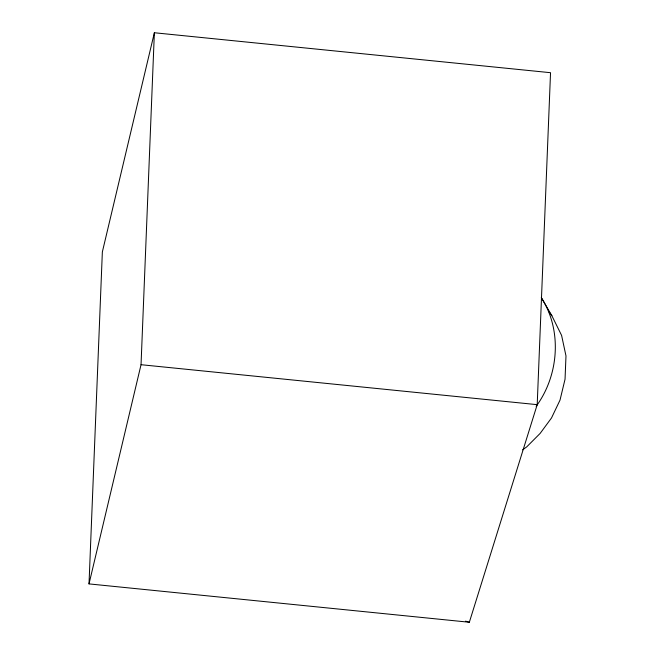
<?xml version="1.0" encoding="UTF-8"?>
<svg xmlns="http://www.w3.org/2000/svg" width="655" height="655" viewBox="0 0 655 655"><rect width="100%" height="100%" fill="white"/><g stroke="black" fill="none" stroke-linecap="round" stroke-linejoin="round"><path stroke-width="0.98" d="M89.014 583.9L102.352 251.946L154.367 32.75L550.536 72.697L537.206 404.659L469.34 622.25L89.014 583.9L141.038 364.704L154.367 32.75M536.134 406.346C558.903 375.454 562.391 330.325 541.284 297.607L551.87 315.726L561.597 335.401L565.986 355.919L565.044 379.212L560.017 400.115L551.502 417.972L540.154 433.389L526.645 446.956L522.625 449.854M141.038 364.704L537.206 404.659M465.59 621.136L469.34 622.25M548.391 310.945L551.87 315.726"/></g></svg>
